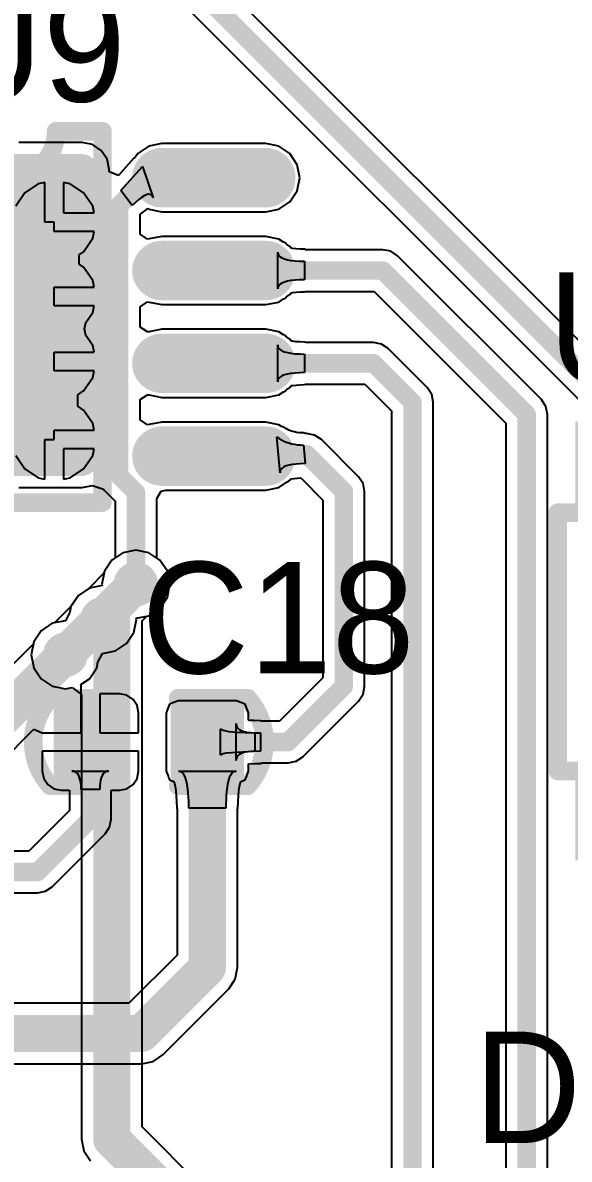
# Model space of a CAD drawing. Header units: millimetres. Extents: x 6.5 to 10.45, y 0.98 to 5.86.
# Drawn here: x 9.477 to 9.771, y 1.305 to 1.917 of the extents above; entities that cross this region are included whole.
import ezdxf

# ---------------------------------------------------------------- set-up
doc = ezdxf.new("R2010")
doc.units = ezdxf.units.MM
doc.header["$MEASUREMENT"] = 0
for name, color, linetype in [('BottomLayer', 5, 'Continuous'), ('MultiLayer', 9, 'Continuous'), ('TopLayer', 1, 'Continuous'), ('TopOverlay', 2, 'Continuous'), ('TopPaste', 8, 'Continuous'), ('TopSolder', 216, 'Continuous'), ('ViaHoleLayer', 16, 'Continuous')]:
    doc.layers.add(name, color=color, linetype=linetype)

# ---------------------------------------------------------------- blocks, each defined once
blk = doc.blocks.new('SOP_8_PAD_3')
at = {"layer": 'TopLayer', "const_width": 0.024}
for points in [[(-0.082, 0.074), (-0.138, 0.074)], [(0.138, 0.074), (0.082, 0.074)], [(-0.082, 0.024), (-0.138, 0.024)], [(0.138, 0.024), (0.082, 0.024)], [(-0.082, -0.026), (-0.138, -0.026)], [(0.138, -0.026), (0.082, -0.026)], [(-0.082, -0.076), (-0.138, -0.076)], [(0.138, -0.076), (0.082, -0.076)]]:
    blk.add_lwpolyline(points, dxfattribs=at)
at = {"layer": 'TopLayer'}
for points, const_width in [([(-0.144, 0.074, 1), (-0.132, 0.074, 1)], 0.012), ([(-0.088, 0.074, 1), (-0.076, 0.074, 1)], 0.012), ([(0.076, 0.074, 1), (0.088, 0.074, 1)], 0.012), ([(0.132, 0.074, 1), (0.144, 0.074, 1)], 0.012), ([(-0.04114, 0.07835, 1), (-0.03681, 0.07835, 1)], 0.00433), ([(0.03681, 0.07835, 1), (0.04114, 0.07835, 1)], 0.00433), ([(-0.144, 0.024, 1), (-0.132, 0.024, 1)], 0.012), ([(-0.088, 0.024, 1), (-0.076, 0.024, 1)], 0.012), ([(0.076, 0.024, 1), (0.088, 0.024, 1)], 0.012), ([(0.132, 0.024, 1), (0.144, 0.024, 1)], 0.012), ([(-0.144, -0.026, 1), (-0.132, -0.026, 1)], 0.012), ([(-0.088, -0.026, 1), (-0.076, -0.026, 1)], 0.012), ([(0.076, -0.026, 1), (0.088, -0.026, 1)], 0.012), ([(0.132, -0.026, 1), (0.144, -0.026, 1)], 0.012), ([(-0.144, -0.076, 1), (-0.132, -0.076, 1)], 0.012), ([(-0.088, -0.076, 1), (-0.076, -0.076, 1)], 0.012), ([(0.076, -0.076, 1), (0.088, -0.076, 1)], 0.012), ([(0.132, -0.076, 1), (0.144, -0.076, 1)], 0.012), ([(-0.04114, -0.07835, 1), (-0.03681, -0.07835, 1)], 0.00433), ([(0.03681, -0.07835, 1), (0.04114, -0.07835, 1)], 0.00433)]:
    blk.add_lwpolyline(points, format="xyb", close=True, dxfattribs=dict(at, const_width=const_width))
for points in [[(0.03898, 0.08268), (-0.03898, 0.08268), (0.03898, -0.08268), (-0.03898, -0.08268)], [(0.04331, 0.07835), (-0.04331, 0.07835), (0.04331, -0.07835), (-0.04331, -0.07835)]]:
    blk.add_solid(points, dxfattribs=at)
at = {"layer": 'TopOverlay', "const_width": 0.01}
for points in [[(-0.05, -0.101), (-0.05, 0.099)], [(-0.05, 0.099), (-0.025, 0.099)], [(0.025, 0.099), (0.05, 0.099)], [(0.05, -0.101), (0.05, 0.099)], [(-0.05, -0.101), (0.05, -0.101)]]:
    blk.add_lwpolyline(points, dxfattribs=at)
at = {"layer": 'TopOverlay', "const_width": 0.005}
for points in [[(-0.0525, 0.099, 1), (-0.0475, 0.099, 1)], [(-0.0525, 0.099, 1), (-0.0475, 0.099, 1)], [(-0.0275, 0.099, 1), (-0.0225, 0.099, 1)], [(-0.0275, 0.099, 1), (-0.0225, 0.099, 1)], [(0.0225, 0.099, 1), (0.0275, 0.099, 1)], [(0.0225, 0.099, 1), (0.0275, 0.099, 1)], [(0.0475, 0.099, 1), (0.0525, 0.099, 1)], [(0.0475, 0.099, 1), (0.0525, 0.099, 1)], [(-0.0525, -0.101, 1), (-0.0475, -0.101, 1)], [(-0.0525, -0.101, 1), (-0.0475, -0.101, 1)], [(0.0475, -0.101, 1), (0.0525, -0.101, 1)], [(0.0475, -0.101, 1), (0.0525, -0.101, 1)]]:
    blk.add_lwpolyline(points, format="xyb", close=True, dxfattribs=at)
at = {"layer": 'TopOverlay', "const_width": 0.01}
blk.add_lwpolyline([(0.025, 0.099, -1), (-0.025, 0.099)], format="xyb", dxfattribs=at)
at = {"layer": 'TopPaste', "const_width": 0.024}
for points in [[(-0.082, 0.074), (-0.138, 0.074)], [(0.138, 0.074), (0.082, 0.074)], [(-0.082, 0.024), (-0.138, 0.024)], [(0.138, 0.024), (0.082, 0.024)], [(-0.082, -0.026), (-0.138, -0.026)], [(0.138, -0.026), (0.082, -0.026)], [(-0.082, -0.076), (-0.138, -0.076)], [(0.138, -0.076), (0.082, -0.076)]]:
    blk.add_lwpolyline(points, dxfattribs=at)
at = {"layer": 'TopPaste'}
for points, const_width in [([(-0.144, 0.074, 1), (-0.132, 0.074, 1)], 0.012), ([(-0.088, 0.074, 1), (-0.076, 0.074, 1)], 0.012), ([(0.076, 0.074, 1), (0.088, 0.074, 1)], 0.012), ([(0.132, 0.074, 1), (0.144, 0.074, 1)], 0.012), ([(-0.04114, 0.07835, 1), (-0.03681, 0.07835, 1)], 0.00433), ([(0.03681, 0.07835, 1), (0.04114, 0.07835, 1)], 0.00433), ([(-0.144, 0.024, 1), (-0.132, 0.024, 1)], 0.012), ([(-0.088, 0.024, 1), (-0.076, 0.024, 1)], 0.012), ([(0.076, 0.024, 1), (0.088, 0.024, 1)], 0.012), ([(0.132, 0.024, 1), (0.144, 0.024, 1)], 0.012), ([(-0.144, -0.026, 1), (-0.132, -0.026, 1)], 0.012), ([(-0.088, -0.026, 1), (-0.076, -0.026, 1)], 0.012), ([(0.076, -0.026, 1), (0.088, -0.026, 1)], 0.012), ([(0.132, -0.026, 1), (0.144, -0.026, 1)], 0.012), ([(-0.144, -0.076, 1), (-0.132, -0.076, 1)], 0.012), ([(-0.088, -0.076, 1), (-0.076, -0.076, 1)], 0.012), ([(0.076, -0.076, 1), (0.088, -0.076, 1)], 0.012), ([(0.132, -0.076, 1), (0.144, -0.076, 1)], 0.012), ([(-0.04114, -0.07835, 1), (-0.03681, -0.07835, 1)], 0.00433), ([(0.03681, -0.07835, 1), (0.04114, -0.07835, 1)], 0.00433)]:
    blk.add_lwpolyline(points, format="xyb", close=True, dxfattribs=dict(at, const_width=const_width))
for points in [[(0.03898, 0.08268), (-0.03898, 0.08268), (0.03898, -0.08268), (-0.03898, -0.08268)], [(0.04331, 0.07835), (-0.04331, 0.07835), (0.04331, -0.07835), (-0.04331, -0.07835)]]:
    blk.add_solid(points, dxfattribs=at)
at = {"layer": 'TopSolder', "const_width": 0.032}
for points in [[(-0.082, 0.074), (-0.138, 0.074)], [(0.138, 0.074), (0.082, 0.074)], [(-0.082, 0.024), (-0.138, 0.024)], [(0.138, 0.024), (0.082, 0.024)], [(-0.082, -0.026), (-0.138, -0.026)], [(0.138, -0.026), (0.082, -0.026)], [(-0.082, -0.076), (-0.138, -0.076)], [(0.138, -0.076), (0.082, -0.076)]]:
    blk.add_lwpolyline(points, dxfattribs=at)
at = {"layer": 'TopSolder'}
for points, const_width in [([(-0.146, 0.074, 1), (-0.13, 0.074, 1)], 0.016), ([(-0.09, 0.074, 1), (-0.074, 0.074, 1)], 0.016), ([(-0.04314, 0.07835, 1), (-0.03481, 0.07835, 1)], 0.00833), ([(0.03481, 0.07835, 1), (0.04314, 0.07835, 1)], 0.00833), ([(0.074, 0.074, 1), (0.09, 0.074, 1)], 0.016), ([(0.13, 0.074, 1), (0.146, 0.074, 1)], 0.016), ([(-0.146, 0.024, 1), (-0.13, 0.024, 1)], 0.016), ([(-0.09, 0.024, 1), (-0.074, 0.024, 1)], 0.016), ([(0.074, 0.024, 1), (0.09, 0.024, 1)], 0.016), ([(0.13, 0.024, 1), (0.146, 0.024, 1)], 0.016), ([(-0.146, -0.026, 1), (-0.13, -0.026, 1)], 0.016), ([(-0.09, -0.026, 1), (-0.074, -0.026, 1)], 0.016), ([(0.074, -0.026, 1), (0.09, -0.026, 1)], 0.016), ([(0.13, -0.026, 1), (0.146, -0.026, 1)], 0.016), ([(-0.146, -0.076, 1), (-0.13, -0.076, 1)], 0.016), ([(-0.09, -0.076, 1), (-0.074, -0.076, 1)], 0.016), ([(0.074, -0.076, 1), (0.09, -0.076, 1)], 0.016), ([(0.13, -0.076, 1), (0.146, -0.076, 1)], 0.016), ([(-0.04314, -0.07835, 1), (-0.03481, -0.07835, 1)], 0.00833), ([(0.03481, -0.07835, 1), (0.04314, -0.07835, 1)], 0.00833)]:
    blk.add_lwpolyline(points, format="xyb", close=True, dxfattribs=dict(at, const_width=const_width))
for points in [[(0.03898, 0.08668), (-0.03898, 0.08668), (0.03898, -0.08668), (-0.03898, -0.08668)], [(0.04731, 0.07835), (-0.04731, 0.07835), (0.04731, -0.07835), (-0.04731, -0.07835)]]:
    blk.add_solid(points, dxfattribs=at)
blk = doc.blocks.new('___C0603_8')
at = {"layer": 'TopLayer'}
for points in [[(-0.04724, -0.01575), (-0.01575, -0.01575), (-0.04724, 0.01575), (-0.01575, 0.01575)], [(0.01575, -0.01575), (0.04724, -0.01575), (0.01575, 0.01575), (0.04724, 0.01575)]]:
    blk.add_solid(points, dxfattribs=at)
at = {"layer": 'TopOverlay', "const_width": 0.01}
for points in [[(-0.05311, -0.02359, -0.390984), (-0.05311, 0.02359)], [(0.05361, 0.02304, -0.384894), (0.05311, -0.02359)]]:
    blk.add_lwpolyline(points, format="xyb", dxfattribs=at)
for points in [[(-0.05315, 0.02362), (-0.01575, 0.02362)], [(0.01575, 0.02362), (0.05315, 0.02362)], [(-0.05315, -0.02362), (-0.01575, -0.02362)], [(0.01575, -0.02362), (0.05315, -0.02362)]]:
    blk.add_lwpolyline(points, dxfattribs=at)
at = {"layer": 'TopOverlay', "const_width": 0.005}
for points in [[(-0.05565, 0.02362, 1), (-0.05065, 0.02362, 1)], [(-0.05561, 0.02359, 1), (-0.05061, 0.02359, 1)], [(-0.01825, 0.02362, 1), (-0.01325, 0.02362, 1)], [(0.01325, 0.02362, 1), (0.01825, 0.02362, 1)], [(0.05065, 0.02362, 1), (0.05565, 0.02362, 1)], [(0.05111, 0.02304, 1), (0.05611, 0.02304, 1)], [(-0.05565, -0.02362, 1), (-0.05065, -0.02362, 1)], [(-0.05561, -0.02359, 1), (-0.05061, -0.02359, 1)], [(-0.01825, -0.02362, 1), (-0.01325, -0.02362, 1)], [(0.01325, -0.02362, 1), (0.01825, -0.02362, 1)], [(0.05061, -0.02359, 1), (0.05561, -0.02359, 1)], [(0.05065, -0.02362, 1), (0.05565, -0.02362, 1)]]:
    blk.add_lwpolyline(points, format="xyb", close=True, dxfattribs=at)
at = {"layer": 'TopPaste'}
for points in [[(-0.04724, -0.01575), (-0.01575, -0.01575), (-0.04724, 0.01575), (-0.01575, 0.01575)], [(0.01575, -0.01575), (0.04724, -0.01575), (0.01575, 0.01575), (0.04724, 0.01575)]]:
    blk.add_solid(points, dxfattribs=at)
at = {"layer": 'TopSolder'}
for points in [[(-0.05124, -0.01975), (-0.01175, -0.01975), (-0.05124, 0.01975), (-0.01175, 0.01975)], [(0.01175, -0.01975), (0.05124, -0.01975), (0.01175, 0.01975), (0.05124, 0.01975)]]:
    blk.add_solid(points, dxfattribs=at)
blk = doc.blocks.new('___MSOP10_77')
at = {"layer": 'TopLayer'}
for points in [[(0.0063, 0.16929), (0.0063, 0.20866), (-0.0063, 0.16929), (-0.0063, 0.20866)], [(0.02599, 0.16929), (0.02599, 0.20866), (0.01339, 0.16929), (0.01339, 0.20866)], [(0.04567, 0.16929), (0.04567, 0.20866), (0.03307, 0.16929), (0.03307, 0.20866)], [(0.06536, 0.16929), (0.06536, 0.20866), (0.05276, 0.16929), (0.05276, 0.20866)], [(0.08504, 0.16929), (0.08504, 0.20866), (0.07244, 0.16929), (0.07244, 0.20866)], [(0.0063, -0.01969), (0.0063, 0.01969), (-0.0063, -0.01969), (-0.0063, 0.01969)], [(0.02599, -0.01969), (0.02599, 0.01969), (0.01339, -0.01969), (0.01339, 0.01969)], [(0.04567, -0.01969), (0.04567, 0.01969), (0.03307, -0.01969), (0.03307, 0.01969)], [(0.06536, -0.01969), (0.06536, 0.01969), (0.05276, -0.01969), (0.05276, 0.01969)], [(0.08504, -0.01969), (0.08504, 0.01969), (0.07244, -0.01969), (0.07244, 0.01969)]]:
    blk.add_solid(points, dxfattribs=at)
at = {"layer": 'TopOverlay', "const_width": 0.01}
for points in [[(-0.01968, 0.16354), (0.09843, 0.16354)], [(-0.01968, 0.02441), (-0.01968, 0.16354)], [(0.09843, 0.02441), (0.09843, 0.16354)], [(-0.01968, 0.02441), (0.09843, 0.02441)]]:
    blk.add_lwpolyline(points, dxfattribs=at)
at = {"layer": 'TopOverlay'}
for points, const_width in [([(-0.02218, 0.16354, 1), (-0.01718, 0.16354, 1)], 0.005), ([(-0.02218, 0.16354, 1), (-0.01718, 0.16354, 1)], 0.005), ([(0.09593, 0.16354, 1), (0.10093, 0.16354, 1)], 0.005), ([(0.09593, 0.16354, 1), (0.10093, 0.16354, 1)], 0.005), ([(0.01575, 0.05118, 1), (0, 0.05118, 1)], 0.01575), ([(-0.00394, 0.05118, 1), (0.00394, 0.05118, 1)], 0.00787), ([(0.01181, 0.05118, 1), (0.01969, 0.05118, 1)], 0.00787), ([(-0.02218, 0.02441, 1), (-0.01718, 0.02441, 1)], 0.005), ([(-0.02218, 0.02441, 1), (-0.01718, 0.02441, 1)], 0.005), ([(0.09593, 0.02441, 1), (0.10093, 0.02441, 1)], 0.005), ([(0.09593, 0.02441, 1), (0.10093, 0.02441, 1)], 0.005)]:
    blk.add_lwpolyline(points, format="xyb", close=True, dxfattribs=dict(at, const_width=const_width))
at = {"layer": 'TopPaste'}
for points in [[(0.0063, 0.16929), (0.0063, 0.20866), (-0.0063, 0.16929), (-0.0063, 0.20866)], [(0.02599, 0.16929), (0.02599, 0.20866), (0.01339, 0.16929), (0.01339, 0.20866)], [(0.04567, 0.16929), (0.04567, 0.20866), (0.03307, 0.16929), (0.03307, 0.20866)], [(0.06536, 0.16929), (0.06536, 0.20866), (0.05276, 0.16929), (0.05276, 0.20866)], [(0.08504, 0.16929), (0.08504, 0.20866), (0.07244, 0.16929), (0.07244, 0.20866)], [(0.0063, -0.01969), (0.0063, 0.01969), (-0.0063, -0.01969), (-0.0063, 0.01969)], [(0.02599, -0.01969), (0.02599, 0.01969), (0.01339, -0.01969), (0.01339, 0.01969)], [(0.04567, -0.01969), (0.04567, 0.01969), (0.03307, -0.01969), (0.03307, 0.01969)], [(0.06536, -0.01969), (0.06536, 0.01969), (0.05276, -0.01969), (0.05276, 0.01969)], [(0.08504, -0.01969), (0.08504, 0.01969), (0.07244, -0.01969), (0.07244, 0.01969)]]:
    blk.add_solid(points, dxfattribs=at)
at = {"layer": 'TopSolder'}
for points in [[(0.0103, 0.16529), (0.0103, 0.21266), (-0.0103, 0.16529), (-0.0103, 0.21266)], [(0.02999, 0.16529), (0.02999, 0.21266), (0.00939, 0.16529), (0.00939, 0.21266)], [(0.04967, 0.16529), (0.04967, 0.21266), (0.02907, 0.16529), (0.02907, 0.21266)], [(0.06936, 0.16529), (0.06936, 0.21266), (0.04876, 0.16529), (0.04876, 0.21266)], [(0.08904, 0.16529), (0.08904, 0.21266), (0.06844, 0.16529), (0.06844, 0.21266)], [(0.0103, -0.02369), (0.0103, 0.02369), (-0.0103, -0.02369), (-0.0103, 0.02369)], [(0.02999, -0.02369), (0.02999, 0.02369), (0.00939, -0.02369), (0.00939, 0.02369)], [(0.04967, -0.02369), (0.04967, 0.02369), (0.02907, -0.02369), (0.02907, 0.02369)], [(0.06936, -0.02369), (0.06936, 0.02369), (0.04876, -0.02369), (0.04876, 0.02369)], [(0.08904, -0.02369), (0.08904, 0.02369), (0.06844, -0.02369), (0.06844, 0.02369)]]:
    blk.add_solid(points, dxfattribs=at)

msp = doc.modelspace()

# ---------------------------------------------------------------- linework, layer by layer
at = {"layer": 'BottomLayer'}
for p, q in [((9.48542, 1.83072), (9.47814, 1.82586)), ((9.489, 1.83144), (9.48542, 1.83072)), ((9.489, 1.81), (9.489, 1.83144)), ((9.50258, 1.83072), (9.499, 1.83144)), ((9.499, 1.83144), (9.499, 1.815)), ((9.50986, 1.82586), (9.50258, 1.83072)), ((9.47814, 1.82586), (9.47328, 1.81858)), ((9.51472, 1.81858), (9.50986, 1.82586)), ((9.51544, 1.815), (9.51472, 1.81858)), ((9.499, 1.815), (9.51544, 1.815)), ((9.494, 1.81), (9.489, 1.81)), ((9.494, 1.805), (9.494, 1.81)), ((9.51544, 1.805), (9.494, 1.805)), ((9.50986, 1.79414), (9.51472, 1.80142)), ((9.51472, 1.80142), (9.51544, 1.805)), ((9.50741, 1.7925), (9.50986, 1.79414)), ((9.50741, 1.7875), (9.50741, 1.7925)), ((9.50986, 1.78586), (9.50741, 1.7875)), ((9.51472, 1.77858), (9.50986, 1.78586)), ((9.51544, 1.775), (9.51472, 1.77858)), ((9.494, 1.765), (9.494, 1.775)), ((9.494, 1.775), (9.51544, 1.775)), ((9.51544, 1.765), (9.494, 1.765)), ((9.51472, 1.76142), (9.51544, 1.765)), ((9.51112, 1.75603), (9.51472, 1.76142)), ((9.51026, 1.7525), (9.51112, 1.75603)), ((9.51112, 1.74897), (9.51026, 1.7525)), ((9.51472, 1.74358), (9.51112, 1.74897)), ((9.494, 1.73), (9.494, 1.74)), ((9.494, 1.74), (9.51544, 1.74)), ((9.51544, 1.74), (9.51472, 1.74358)), ((9.51544, 1.73), (9.494, 1.73)), ((9.51472, 1.72642), (9.51544, 1.73)), ((9.50986, 1.71914), (9.51472, 1.72642)), ((9.50667, 1.71701), (9.50986, 1.71914)), ((9.50667, 1.71099), (9.50667, 1.71701)), ((9.50986, 1.70886), (9.50667, 1.71099)), ((9.51472, 1.70158), (9.50986, 1.70886)), ((9.494, 1.693), (9.494, 1.698)), ((9.494, 1.698), (9.51544, 1.698)), ((9.51544, 1.698), (9.51472, 1.70158)), ((9.489, 1.67156), (9.489, 1.693)), ((9.489, 1.693), (9.494, 1.693)), ((9.47328, 1.68442), (9.47814, 1.67714)), ((9.51544, 1.688), (9.499, 1.688)), ((9.499, 1.688), (9.499, 1.67156)), ((9.50986, 1.67714), (9.51472, 1.68442)), ((9.51472, 1.68442), (9.51544, 1.688)), ((9.47814, 1.67714), (9.48542, 1.67228)), ((9.48542, 1.67228), (9.489, 1.67156)), ((9.499, 1.67156), (9.50258, 1.67228)), ((9.50258, 1.67228), (9.50986, 1.67714)), ((9.53098, 1.63196), (9.52502, 1.62798)), ((9.538, 1.63335), (9.53098, 1.63196)), ((9.54502, 1.63196), (9.538, 1.63335)), ((9.55098, 1.62798), (9.54502, 1.63196)), ((9.52502, 1.62798), (9.52104, 1.62202)), ((9.55496, 1.62202), (9.55098, 1.62798)), ((9.52082, 1.62089), (9.5127, 1.61277)), ((9.52104, 1.62202), (9.52082, 1.62089)), ((9.55635, 1.615), (9.55496, 1.62202)), ((9.5127, 1.61277), (9.50702, 1.60898)), ((9.55496, 1.60798), (9.55635, 1.615)), ((9.50702, 1.60898), (9.50323, 1.6033)), ((9.55098, 1.60202), (9.55496, 1.60798)), ((9.50323, 1.6033), (9.49411, 1.59418)), ((9.54389, 1.59782), (9.54502, 1.59804)), ((9.54502, 1.59804), (9.55098, 1.60202)), ((9.49298, 1.59396), (9.48702, 1.58998)), ((9.49411, 1.59418), (9.49298, 1.59396)), ((9.54131, 1.59524), (9.54389, 1.59782)), ((9.54131, 1.32276), (9.54131, 1.59524)), ((9.48702, 1.58998), (9.48304, 1.58402)), ((9.48304, 1.58402), (9.48165, 1.577)), ((9.48165, 1.577), (9.48304, 1.56998)), ((9.48304, 1.56998), (9.48702, 1.56402)), ((9.48702, 1.56402), (9.49298, 1.56004)), ((9.49298, 1.56004), (9.5, 1.55865)), ((9.5, 1.55865), (9.50369, 1.55938)), ((9.50369, 1.55938), (9.50869, 1.5556)), ((9.50869, 1.5556), (9.50869, 1.316)), ((9.65676, 1.20731), (9.54131, 1.32276)), ((9.50869, 1.316), (9.50993, 1.30976)), ((9.50993, 1.30976), (9.51346, 1.30446))]:
    msp.add_line(p, q, dxfattribs=at)
for points, const_width in [([(9.488, 1.81, 1), (9.5, 1.81, 1)], 0.012), ([(9.488, 1.77, 1), (9.5, 1.77, 1)], 0.012), ([(9.488, 1.735, 1), (9.5, 1.735, 1)], 0.012), ([(9.488, 1.693, 1), (9.5, 1.693, 1)], 0.012), ([(9.532, 1.615, 1), (9.544, 1.615, 1)], 0.012), ([(9.533, 1.615, 1), (9.543, 1.615, 1)], 0.01), ([(9.52, 1.602, 1), (9.53, 1.602, 1)], 0.01), ([(9.52, 1.602, 1), (9.53, 1.602, 1)], 0.01), ([(9.52, 1.602, 1), (9.53, 1.602, 1)], 0.01), ([(9.514, 1.596, 1), (9.526, 1.596, 1)], 0.012), ([(9.514, 1.596, 1), (9.524, 1.596, 1)], 0.01), ([(9.514, 1.596, 1), (9.524, 1.596, 1)], 0.01), ([(9.515, 1.597, 1), (9.525, 1.597, 1)], 0.01), ([(9.515, 1.597, 1), (9.525, 1.597, 1)], 0.01), ([(9.515, 1.596, 1), (9.525, 1.596, 1)], 0.01), ([(9.515, 1.596, 1), (9.525, 1.596, 1)], 0.01), ([(9.494, 1.577, 1), (9.506, 1.577, 1)], 0.012), ([(9.495, 1.577, 1), (9.505, 1.577, 1)], 0.01), ([(9.52, 1.316, 1), (9.53, 1.316, 1)], 0.01), ([(9.52, 1.316, 1), (9.53, 1.316, 1)], 0.01)]:
    msp.add_lwpolyline(points, format="xyb", close=True, dxfattribs=dict(at, const_width=const_width))
at = {"layer": 'BottomLayer', "const_width": 0.02}
for points in [[(9.525, 1.602), (9.538, 1.615)], [(9.52, 1.597), (9.525, 1.602)], [(9.525, 1.316), (9.525, 1.602)], [(9.5, 1.577), (9.519, 1.596)], [(9.519, 1.596), (9.52, 1.596)], [(9.52, 1.596), (9.52, 1.597)], [(9.525, 1.316), (9.65, 1.191)]]:
    msp.add_lwpolyline(points, dxfattribs=at)
at = {"layer": 'MultiLayer', "const_width": 0.012}
for points in [[(9.488, 1.81, 1), (9.5, 1.81, 1)], [(9.488, 1.77, 1), (9.5, 1.77, 1)], [(9.488, 1.735, 1), (9.5, 1.735, 1)], [(9.488, 1.693, 1), (9.5, 1.693, 1)], [(9.532, 1.615, 1), (9.544, 1.615, 1)], [(9.514, 1.596, 1), (9.526, 1.596, 1)], [(9.494, 1.577, 1), (9.506, 1.577, 1)]]:
    msp.add_lwpolyline(points, format="xyb", close=True, dxfattribs=at)
at = {"layer": 'TopLayer'}
for p, q in [((9.13707, 2.35407), (9.78136, 1.70977)), ((9.81054, 1.71232), (9.56458, 1.95828)), ((9.50898, 1.85296), (9.475, 1.85296)), ((9.51457, 1.85185), (9.50898, 1.85296)), ((9.51931, 1.84868), (9.51457, 1.85185)), ((9.54498, 1.85096), (9.53902, 1.84698)), ((9.552, 1.85235), (9.54498, 1.85096)), ((9.608, 1.85235), (9.552, 1.85235)), ((9.61502, 1.85096), (9.608, 1.85235)), ((9.62098, 1.84698), (9.61502, 1.85096)), ((9.52248, 1.84394), (9.51931, 1.84868)), ((9.52359, 1.83835), (9.52248, 1.84394)), ((9.5368, 1.84434), (9.52859, 1.83522)), ((9.53747, 1.84466), (9.5368, 1.84434)), ((9.53902, 1.84698), (9.53747, 1.84466)), ((9.62496, 1.84102), (9.62098, 1.84698)), ((9.52359, 1.83713), (9.52359, 1.83835)), ((9.52859, 1.83522), (9.52359, 1.83713)), ((9.52996, 1.82703), (9.54162, 1.83999)), ((9.54162, 1.83999), (9.5473, 1.82322)), ((9.62635, 1.834), (9.62496, 1.84102)), ((9.62496, 1.82698), (9.62635, 1.834)), ((9.53605, 1.81898), (9.52996, 1.82703)), ((9.5436, 1.82478), (9.5424, 1.82421)), ((9.54465, 1.82505), (9.5436, 1.82478)), ((9.54554, 1.82504), (9.54465, 1.82505)), ((9.54628, 1.82473), (9.54554, 1.82504)), ((9.54687, 1.82412), (9.54628, 1.82473)), ((9.62098, 1.82102), (9.62496, 1.82698)), ((9.53787, 1.82073), (9.53605, 1.81898)), ((9.53953, 1.82218), (9.53787, 1.82073)), ((9.54104, 1.82334), (9.53953, 1.82218)), ((9.5424, 1.82421), (9.54104, 1.82334)), ((9.5473, 1.82322), (9.54687, 1.82412)), ((9.61502, 1.81704), (9.62098, 1.82102)), ((9.54022, 1.81417), (9.54055, 1.8143)), ((9.54022, 1.80352), (9.54022, 1.81417)), ((9.54055, 1.8143), (9.54056, 1.81431)), ((9.54056, 1.81431), (9.54442, 1.8174)), ((9.54442, 1.8174), (9.54445, 1.8174)), ((9.54445, 1.8174), (9.54498, 1.81704)), ((9.54498, 1.81704), (9.552, 1.81565)), ((9.552, 1.81565), (9.608, 1.81565)), ((9.608, 1.81565), (9.61502, 1.81704)), ((9.54433, 1.80095), (9.54022, 1.80352)), ((9.54522, 1.801), (9.54433, 1.80095)), ((9.552, 1.80235), (9.54522, 1.801)), ((9.608, 1.80235), (9.552, 1.80235)), ((9.61502, 1.80096), (9.608, 1.80235)), ((9.61744, 1.79934), (9.61502, 1.80096)), ((9.61441, 1.7741), (9.61441, 1.7939)), ((9.61441, 1.7939), (9.61455, 1.79297)), ((9.61825, 1.79914), (9.61744, 1.79934)), ((9.61852, 1.7987), (9.61825, 1.79914)), ((9.619, 1.7985), (9.61852, 1.7987)), ((9.61912, 1.79822), (9.619, 1.7985)), ((9.62098, 1.79698), (9.61912, 1.79822)), ((9.62162, 1.79601), (9.62098, 1.79698)), ((9.62241, 1.79587), (9.62162, 1.79601)), ((9.62417, 1.79567), (9.62241, 1.79587)), ((9.62631, 1.79554), (9.62417, 1.79567)), ((9.6289, 1.79549), (9.62631, 1.79554)), ((9.62954, 1.79522), (9.6289, 1.79549)), ((9.671, 1.79522), (9.62954, 1.79522)), ((9.67529, 1.79436), (9.671, 1.79522)), ((9.671, 1.79522), (9.671, 1.79522)), ((9.67893, 1.79193), (9.67529, 1.79436)), ((9.61455, 1.79297), (9.61498, 1.79214)), ((9.61498, 1.79214), (9.6157, 1.7914)), ((9.6157, 1.7914), (9.61671, 1.79077)), ((9.61671, 1.79077), (9.618, 1.79023)), ((9.618, 1.79023), (9.61959, 1.78978)), ((9.61959, 1.78978), (9.62145, 1.78944)), ((9.62145, 1.78944), (9.62361, 1.7892)), ((9.62361, 1.7892), (9.62606, 1.78905)), ((9.62606, 1.78905), (9.62879, 1.789)), ((9.62879, 1.789), (9.62879, 1.779)), ((9.75643, 1.71443), (9.67893, 1.79193)), ((9.61498, 1.77586), (9.61455, 1.77503)), ((9.6157, 1.7766), (9.61498, 1.77586)), ((9.61671, 1.77723), (9.6157, 1.7766)), ((9.618, 1.77777), (9.61671, 1.77723)), ((9.61959, 1.77822), (9.618, 1.77777)), ((9.62145, 1.77856), (9.61959, 1.77822)), ((9.62606, 1.77895), (9.62145, 1.77856)), ((9.62879, 1.779), (9.62606, 1.77895)), ((9.61455, 1.77503), (9.61441, 1.7741)), ((9.61852, 1.7693), (9.619, 1.7695)), ((9.619, 1.7695), (9.61912, 1.76978)), ((9.61912, 1.76978), (9.62098, 1.77102)), ((9.62098, 1.77102), (9.62162, 1.77199)), ((9.62162, 1.77199), (9.62232, 1.77211)), ((9.62232, 1.77211), (9.62639, 1.77246)), ((9.62639, 1.77246), (9.6289, 1.77251)), ((9.6289, 1.77251), (9.62954, 1.77278)), ((9.62954, 1.77278), (9.66635, 1.77278)), ((9.66635, 1.77278), (9.73729, 1.70185)), ((9.54022, 1.76448), (9.54433, 1.76705)), ((9.54022, 1.75352), (9.54022, 1.76448)), ((9.54433, 1.76705), (9.54522, 1.767)), ((9.54522, 1.767), (9.552, 1.76565)), ((9.552, 1.76565), (9.608, 1.76565)), ((9.608, 1.76565), (9.61502, 1.76704)), ((9.61502, 1.76704), (9.61744, 1.76866)), ((9.61744, 1.76866), (9.61825, 1.76886)), ((9.61825, 1.76886), (9.61852, 1.7693)), ((9.54433, 1.75095), (9.54022, 1.75352)), ((9.552, 1.75235), (9.54522, 1.751)), ((9.608, 1.75235), (9.552, 1.75235)), ((9.61502, 1.75096), (9.608, 1.75235)), ((9.54522, 1.751), (9.54433, 1.75095)), ((9.61744, 1.74934), (9.61502, 1.75096)), ((9.61825, 1.74914), (9.61744, 1.74934)), ((9.61852, 1.7487), (9.61825, 1.74914)), ((9.619, 1.7485), (9.61852, 1.7487)), ((9.61912, 1.74822), (9.619, 1.7485)), ((9.62098, 1.74698), (9.61912, 1.74822)), ((9.62162, 1.74601), (9.62098, 1.74698)), ((9.62241, 1.74587), (9.62162, 1.74601)), ((9.62417, 1.74567), (9.62241, 1.74587)), ((9.62631, 1.74554), (9.62417, 1.74567)), ((9.6289, 1.74549), (9.62631, 1.74554)), ((9.62954, 1.74522), (9.6289, 1.74549)), ((9.666, 1.74522), (9.62954, 1.74522)), ((9.67029, 1.74436), (9.666, 1.74522)), ((9.666, 1.74522), (9.666, 1.74522)), ((9.61441, 1.7241), (9.61441, 1.7439)), ((9.61441, 1.7439), (9.61455, 1.74297)), ((9.61455, 1.74297), (9.61498, 1.74214)), ((9.61498, 1.74214), (9.6157, 1.7414)), ((9.6157, 1.7414), (9.61671, 1.74077)), ((9.61671, 1.74077), (9.618, 1.74023)), ((9.618, 1.74023), (9.61959, 1.73978)), ((9.61959, 1.73978), (9.62145, 1.73944)), ((9.62145, 1.73944), (9.62361, 1.7392)), ((9.62361, 1.7392), (9.62606, 1.73905)), ((9.62606, 1.73905), (9.62879, 1.739)), ((9.62879, 1.739), (9.62879, 1.729)), ((9.67393, 1.74193), (9.67029, 1.74436)), ((9.69493, 1.72093), (9.67393, 1.74193)), ((9.6157, 1.7266), (9.61498, 1.72586)), ((9.61671, 1.72723), (9.6157, 1.7266)), ((9.618, 1.72777), (9.61671, 1.72723)), ((9.61959, 1.72822), (9.618, 1.72777)), ((9.62145, 1.72856), (9.61959, 1.72822)), ((9.62606, 1.72895), (9.62145, 1.72856)), ((9.62879, 1.729), (9.62606, 1.72895)), ((9.61455, 1.72503), (9.61441, 1.7241)), ((9.61498, 1.72586), (9.61455, 1.72503)), ((9.61912, 1.71978), (9.62098, 1.72102)), ((9.62098, 1.72102), (9.62162, 1.72199)), ((9.62162, 1.72199), (9.62232, 1.72211)), ((9.62232, 1.72211), (9.62639, 1.72246)), ((9.62639, 1.72246), (9.6289, 1.72251)), ((9.6289, 1.72251), (9.62954, 1.72278)), ((9.62954, 1.72278), (9.66135, 1.72278)), ((9.66135, 1.72278), (9.67578, 1.70835)), ((9.69736, 1.71729), (9.69493, 1.72093)), ((9.69493, 1.72093), (9.69493, 1.72093)), ((9.54022, 1.71448), (9.54433, 1.71705)), ((9.54022, 1.70352), (9.54022, 1.71448)), ((9.54433, 1.71705), (9.54522, 1.717)), ((9.54522, 1.717), (9.552, 1.71565)), ((9.552, 1.71565), (9.608, 1.71565)), ((9.608, 1.71565), (9.61502, 1.71704)), ((9.61502, 1.71704), (9.61744, 1.71866)), ((9.61744, 1.71866), (9.61825, 1.71886)), ((9.61825, 1.71886), (9.61852, 1.7193)), ((9.61852, 1.7193), (9.619, 1.7195)), ((9.619, 1.7195), (9.61912, 1.71978)), ((9.69822, 1.713), (9.69736, 1.71729)), ((9.75887, 1.71079), (9.75643, 1.71443)), ((9.67578, 1.70835), (9.67578, 1.163)), ((9.69822, 1.16765), (9.69822, 1.713)), ((9.69822, 1.713), (9.69822, 1.713)), ((9.75972, 1.7065), (9.75887, 1.71079)), ((9.54433, 1.70095), (9.54022, 1.70352)), ((9.552, 1.70235), (9.54522, 1.701)), ((9.608, 1.70235), (9.552, 1.70235)), ((9.61502, 1.70096), (9.608, 1.70235)), ((9.75972, 1.29141), (9.75972, 1.7065)), ((9.75972, 1.7065), (9.75972, 1.7065)), ((9.54522, 1.701), (9.54433, 1.70095)), ((9.61652, 1.69995), (9.61502, 1.70096)), ((9.61775, 1.69967), (9.61652, 1.69995)), ((9.61873, 1.69898), (9.61775, 1.69967)), ((9.61956, 1.69848), (9.61873, 1.69898)), ((9.62043, 1.69803), (9.61956, 1.69848)), ((9.62136, 1.69764), (9.62043, 1.69803)), ((9.62234, 1.6973), (9.62136, 1.69764)), ((9.6234, 1.69702), (9.62234, 1.6973)), ((9.62453, 1.69679), (9.6234, 1.69702)), ((9.62573, 1.69663), (9.62453, 1.69679)), ((9.62702, 1.69652), (9.62573, 1.69663)), ((9.62854, 1.69648), (9.62702, 1.69652)), ((9.62915, 1.69622), (9.62854, 1.69648)), ((9.63, 1.69622), (9.62915, 1.69622)), ((9.63429, 1.69536), (9.63, 1.69622)), ((9.63, 1.69622), (9.63, 1.69622)), ((9.73729, 1.70185), (9.73729, 1.29141)), ((9.61571, 1.6751), (9.61399, 1.69438)), ((9.61399, 1.69438), (9.61516, 1.69354)), ((9.61516, 1.69354), (9.6164, 1.6928)), ((9.6164, 1.6928), (9.61769, 1.69214)), ((9.61769, 1.69214), (9.61904, 1.69157)), ((9.61904, 1.69157), (9.62045, 1.69109)), ((9.62045, 1.69109), (9.62191, 1.69069)), ((9.62191, 1.69069), (9.62344, 1.69039)), ((9.62344, 1.69039), (9.62503, 1.69017)), ((9.62503, 1.69017), (9.62667, 1.69004)), ((9.62667, 1.69004), (9.62838, 1.68999)), ((9.62838, 1.68999), (9.6292, 1.68)), ((9.63793, 1.69293), (9.63429, 1.69536)), ((9.65793, 1.67293), (9.63793, 1.69293)), ((9.61674, 1.6776), (9.61611, 1.67686)), ((9.61766, 1.67823), (9.61674, 1.6776)), ((9.61887, 1.67877), (9.61766, 1.67823)), ((9.62036, 1.67922), (9.61887, 1.67877)), ((9.62214, 1.67956), (9.62036, 1.67922)), ((9.62656, 1.67995), (9.62214, 1.67956)), ((9.6292, 1.68), (9.62656, 1.67995)), ((9.61577, 1.67603), (9.61571, 1.6751)), ((9.61611, 1.67686), (9.61577, 1.67603)), ((9.62098, 1.67102), (9.62145, 1.67173)), ((9.62145, 1.67173), (9.62685, 1.67229)), ((9.62685, 1.67229), (9.63878, 1.66035)), ((9.66036, 1.66929), (9.65793, 1.67293)), ((9.65793, 1.67293), (9.65793, 1.67293)), ((9.475, 1.66704), (9.50898, 1.66704)), ((9.50898, 1.66704), (9.51457, 1.66815)), ((9.51457, 1.66815), (9.52063, 1.66619)), ((9.52063, 1.66619), (9.52107, 1.66554)), ((9.52107, 1.66554), (9.52678, 1.65983)), ((9.55164, 1.66506), (9.55408, 1.66565)), ((9.55408, 1.66565), (9.608, 1.66565)), ((9.608, 1.66565), (9.61502, 1.66704)), ((9.61502, 1.66704), (9.61956, 1.67008)), ((9.61956, 1.67008), (9.62002, 1.67024)), ((9.62002, 1.67024), (9.62013, 1.67046)), ((9.62013, 1.67046), (9.62098, 1.67102)), ((9.66122, 1.665), (9.66036, 1.66929)), ((9.52678, 1.65983), (9.52678, 1.62915)), ((9.54922, 1.6611), (9.55164, 1.66506)), ((9.54922, 1.62915), (9.54922, 1.6611)), ((9.63878, 1.66035), (9.63878, 1.56465)), ((9.66122, 1.56), (9.66122, 1.665)), ((9.66122, 1.665), (9.66122, 1.665)), ((9.52678, 1.62915), (9.52502, 1.62798)), ((9.55098, 1.62798), (9.54922, 1.62915)), ((9.52502, 1.62798), (9.52104, 1.62202)), ((9.55496, 1.62202), (9.55098, 1.62798)), ((9.52104, 1.62202), (9.51965, 1.615)), ((9.55635, 1.615), (9.55496, 1.62202)), ((9.51298, 1.61296), (9.50702, 1.60898)), ((9.51978, 1.61431), (9.51298, 1.61296)), ((9.51965, 1.615), (9.51978, 1.61431)), ((9.55496, 1.60798), (9.55635, 1.615)), ((9.50702, 1.60898), (9.50304, 1.60302)), ((9.55098, 1.60202), (9.55496, 1.60798)), ((9.50244, 1.59997), (9.5, 1.59535)), ((9.50304, 1.60302), (9.50244, 1.59997)), ((9.53822, 1.59669), (9.54502, 1.59804)), ((9.54502, 1.59804), (9.55098, 1.60202)), ((9.49298, 1.59396), (9.48702, 1.58998)), ((9.5, 1.59535), (9.49298, 1.59396)), ((9.53696, 1.58898), (9.53835, 1.596)), ((9.53835, 1.596), (9.53822, 1.59669)), ((9.48702, 1.58998), (9.48304, 1.58402)), ((9.53298, 1.58302), (9.53696, 1.58898)), ((9.48282, 1.58289), (9.44812, 1.54819)), ((9.48304, 1.58402), (9.48282, 1.58289)), ((9.52702, 1.57904), (9.53298, 1.58302)), ((9.51756, 1.57303), (9.52, 1.57765)), ((9.52, 1.57765), (9.52702, 1.57904)), ((9.51298, 1.56402), (9.51696, 1.56998)), ((9.51696, 1.56998), (9.51756, 1.57303)), ((9.50837, 1.56094), (9.51298, 1.56402)), ((9.63878, 1.56465), (9.61535, 1.54122)), ((9.5085, 1.5605), (9.50837, 1.56094)), ((9.5085, 1.535), (9.5085, 1.5605)), ((9.52925, 1.55594), (9.5185, 1.55594)), ((9.5185, 1.55594), (9.5185, 1.535)), ((9.53315, 1.55517), (9.52925, 1.55594)), ((9.53646, 1.55296), (9.53315, 1.55517)), ((9.65793, 1.55207), (9.66036, 1.55571)), ((9.66036, 1.55571), (9.66122, 1.56)), ((9.66122, 1.56), (9.66122, 1.56)), ((9.53867, 1.54965), (9.53646, 1.55296)), ((9.53945, 1.54575), (9.53867, 1.54965)), ((9.55616, 1.55034), (9.55425, 1.54575)), ((9.56075, 1.55224), (9.55616, 1.55034)), ((9.59224, 1.55224), (9.56075, 1.55224)), ((9.59684, 1.55034), (9.59224, 1.55224)), ((9.59874, 1.54575), (9.59684, 1.55034)), ((9.62793, 1.52207), (9.65793, 1.55207)), ((9.53945, 1.535), (9.53945, 1.54575)), ((9.55425, 1.54575), (9.55425, 1.51425)), ((9.59874, 1.54174), (9.59874, 1.54575)), ((9.46454, 1.51846), (9.48294, 1.53687)), ((9.48294, 1.53687), (9.48745, 1.535)), ((9.58356, 1.52292), (9.58356, 1.53708)), ((9.58356, 1.53708), (9.58415, 1.53668)), ((9.59199, 1.52), (9.59199, 1.54)), ((9.59199, 1.54), (9.5921, 1.53905)), ((9.5921, 1.53905), (9.5924, 1.5382)), ((9.5924, 1.5382), (9.59291, 1.53745)), ((9.59291, 1.53745), (9.59361, 1.5368)), ((9.59361, 1.5368), (9.59452, 1.53625)), ((9.59928, 1.54165), (9.59874, 1.54174)), ((9.60034, 1.54156), (9.59928, 1.54165)), ((9.60156, 1.54151), (9.60034, 1.54156)), ((9.60519, 1.54149), (9.60156, 1.54151)), ((9.60586, 1.54122), (9.60519, 1.54149)), ((9.61535, 1.54122), (9.60586, 1.54122)), ((9.48745, 1.535), (9.5085, 1.535)), ((9.5185, 1.535), (9.53945, 1.535)), ((9.58415, 1.53668), (9.58509, 1.53633)), ((9.58509, 1.53633), (9.58638, 1.53602)), ((9.58638, 1.53602), (9.58802, 1.53575)), ((9.58802, 1.53575), (9.59233, 1.53533)), ((9.59233, 1.53533), (9.60143, 1.53502)), ((9.59452, 1.53625), (9.59564, 1.5358)), ((9.59564, 1.5358), (9.59695, 1.53545)), ((9.59695, 1.53545), (9.59847, 1.5352)), ((9.59847, 1.5352), (9.60019, 1.53505)), ((9.60019, 1.53505), (9.60211, 1.535)), ((9.60143, 1.53502), (9.60516, 1.535)), ((9.60211, 1.535), (9.60211, 1.525)), ((9.60516, 1.535), (9.60516, 1.525)), ((9.53945, 1.525), (9.48756, 1.525)), ((9.48756, 1.525), (9.48756, 1.51425)), ((9.53945, 1.51425), (9.53945, 1.525)), ((9.60143, 1.52498), (9.58638, 1.52398)), ((9.59695, 1.52455), (9.59564, 1.5242)), ((9.59847, 1.5248), (9.59695, 1.52455)), ((9.60019, 1.52495), (9.59847, 1.5248)), ((9.60211, 1.525), (9.60019, 1.52495)), ((9.60516, 1.525), (9.60143, 1.52498)), ((9.58415, 1.52332), (9.58356, 1.52292)), ((9.58509, 1.52367), (9.58415, 1.52332)), ((9.58638, 1.52398), (9.58509, 1.52367)), ((9.5921, 1.52095), (9.59199, 1.52)), ((9.5924, 1.5218), (9.5921, 1.52095)), ((9.59291, 1.52255), (9.5924, 1.5218)), ((9.59361, 1.5232), (9.59291, 1.52255)), ((9.59452, 1.52375), (9.59361, 1.5232)), ((9.59564, 1.5242), (9.59452, 1.52375)), ((9.59905, 1.51831), (9.60166, 1.51849)), ((9.60166, 1.51849), (9.60519, 1.51851)), ((9.60519, 1.51851), (9.60586, 1.51878)), ((9.60586, 1.51878), (9.62, 1.51878)), ((9.62, 1.51878), (9.62429, 1.51964)), ((9.62, 1.51878), (9.62, 1.51878)), ((9.62429, 1.51964), (9.62793, 1.52207)), ((9.48756, 1.51425), (9.48834, 1.51035)), ((9.50445, 1.51428), (9.5035, 1.51438)), ((9.5035, 1.51438), (9.5235, 1.51438)), ((9.5053, 1.51398), (9.50445, 1.51428)), ((9.50605, 1.51348), (9.5053, 1.51398)), ((9.5067, 1.51278), (9.50605, 1.51348)), ((9.50725, 1.51188), (9.5067, 1.51278)), ((9.5203, 1.51278), (9.51975, 1.51188)), ((9.52095, 1.51348), (9.5203, 1.51278)), ((9.5217, 1.51398), (9.52095, 1.51348)), ((9.52255, 1.51428), (9.5217, 1.51398)), ((9.5235, 1.51438), (9.52255, 1.51428)), ((9.53867, 1.51035), (9.53945, 1.51425)), ((9.55425, 1.51425), (9.55531, 1.5117)), ((9.56195, 1.51418), (9.56088, 1.51438)), ((9.56088, 1.51438), (9.59211, 1.51438)), ((9.5629, 1.51358), (9.56195, 1.51418)), ((9.56374, 1.51258), (9.5629, 1.51358)), ((9.56447, 1.51118), (9.56374, 1.51258)), ((9.58925, 1.51258), (9.58852, 1.51118)), ((9.59009, 1.51358), (9.58925, 1.51258)), ((9.59105, 1.51418), (9.59009, 1.51358)), ((9.59211, 1.51438), (9.59105, 1.51418)), ((9.59768, 1.5117), (9.59874, 1.51425)), ((9.59874, 1.51826), (9.59905, 1.51831)), ((9.59874, 1.51425), (9.59874, 1.51826)), ((9.48834, 1.51035), (9.49055, 1.50704)), ((9.49055, 1.50704), (9.49385, 1.50483)), ((9.5077, 1.51078), (9.50725, 1.51188)), ((9.50805, 1.50948), (9.5077, 1.51078)), ((9.5083, 1.50798), (9.50805, 1.50948)), ((9.50845, 1.50628), (9.5083, 1.50798)), ((9.5085, 1.50438), (9.50845, 1.50628)), ((9.51855, 1.50628), (9.5185, 1.50438)), ((9.5187, 1.50798), (9.51855, 1.50628)), ((9.51895, 1.50948), (9.5187, 1.50798)), ((9.5193, 1.51078), (9.51895, 1.50948)), ((9.51975, 1.51188), (9.5193, 1.51078)), ((9.53315, 1.50483), (9.53646, 1.50704)), ((9.53646, 1.50704), (9.53867, 1.51035)), ((9.55531, 1.5117), (9.55552, 1.51071)), ((9.55552, 1.51071), (9.55579, 1.51053)), ((9.55579, 1.51053), (9.55616, 1.50966)), ((9.55616, 1.50966), (9.55844, 1.50872)), ((9.55844, 1.50872), (9.55849, 1.50861)), ((9.55849, 1.50861), (9.55884, 1.5076)), ((9.55884, 1.5076), (9.55921, 1.50597)), ((9.56509, 1.50938), (9.56447, 1.51118)), ((9.5656, 1.50718), (9.56509, 1.50938)), ((9.56599, 1.50458), (9.5656, 1.50718)), ((9.5874, 1.50718), (9.587, 1.50458)), ((9.5879, 1.50938), (9.5874, 1.50718)), ((9.58852, 1.51118), (9.5879, 1.50938)), ((9.59378, 1.50597), (9.59415, 1.50759)), ((9.59415, 1.50759), (9.5945, 1.50861)), ((9.5945, 1.50861), (9.59456, 1.50872)), ((9.59456, 1.50872), (9.59684, 1.50966)), ((9.59684, 1.50966), (9.5972, 1.51053)), ((9.5972, 1.51053), (9.59747, 1.51071)), ((9.59747, 1.51071), (9.59768, 1.5117)), ((9.49385, 1.50483), (9.49776, 1.50406)), ((9.49776, 1.50406), (9.50208, 1.50406)), ((9.50208, 1.50406), (9.50229, 1.50359)), ((9.50229, 1.50359), (9.50229, 1.49315)), ((9.5185, 1.50438), (9.5085, 1.50438)), ((9.52472, 1.50359), (9.52493, 1.50406)), ((9.52472, 1.4885), (9.52472, 1.50359)), ((9.52493, 1.50406), (9.52925, 1.50406)), ((9.52925, 1.50406), (9.53315, 1.50483)), ((9.55921, 1.50597), (9.55953, 1.50387)), ((9.55953, 1.50387), (9.55995, 1.49791)), ((9.56644, 1.49818), (9.56599, 1.50458)), ((9.58672, 1.50158), (9.5865, 1.49438)), ((9.587, 1.50458), (9.58672, 1.50158)), ((9.59299, 1.49418), (9.59321, 1.50118)), ((9.59321, 1.50118), (9.59345, 1.50379)), ((9.59345, 1.50379), (9.59378, 1.50597)), ((9.55995, 1.49791), (9.56, 1.49429)), ((9.56, 1.49429), (9.56018, 1.49387)), ((9.5665, 1.49438), (9.56644, 1.49818)), ((9.5865, 1.49438), (9.5665, 1.49438)), ((9.59281, 1.49379), (9.59299, 1.49418)), ((9.50229, 1.49315), (9.48035, 1.47122)), ((9.52387, 1.48421), (9.52472, 1.4885)), ((9.56018, 1.49387), (9.56018, 1.41525)), ((9.59281, 1.4085), (9.59281, 1.49379)), ((9.52143, 1.48057), (9.52387, 1.48421)), ((9.49293, 1.45207), (9.52143, 1.48057)), ((9.52143, 1.48057), (9.52143, 1.48057)), ((9.48035, 1.47122), (9.38465, 1.47122)), ((9.48929, 1.44964), (9.49293, 1.45207)), ((9.38, 1.44878), (9.485, 1.44878)), ((9.485, 1.44878), (9.48929, 1.44964)), ((9.485, 1.44878), (9.485, 1.44878)), ((9.56018, 1.41525), (9.53424, 1.38931)), ((9.59157, 1.40225), (9.59281, 1.4085)), ((9.58803, 1.39696), (9.59157, 1.40225)), ((9.55254, 1.36146), (9.58803, 1.39696)), ((9.53424, 1.38931), (9.39076, 1.38931)), ((9.54724, 1.35793), (9.55254, 1.36146)), ((9.384, 1.35669), (9.541, 1.35669)), ((9.541, 1.35669), (9.54724, 1.35793))]:
    msp.add_line(p, q, dxfattribs=at)
for points, const_width in [([(9.145, 2.362), (9.80469, 1.70231)], 0.01), ([(9.529, 1.819), (9.544, 1.834)], 0.01), ([(9.544, 1.834), (9.58, 1.834)], 0.01), ([(9.529, 1.67347), (9.529, 1.819)], 0.01), ([(9.58, 1.784), (9.671, 1.784)], 0.01), ([(9.671, 1.784), (9.7485, 1.7065)], 0.01), ([(9.58, 1.734), (9.666, 1.734)], 0.01), ([(9.666, 1.734), (9.687, 1.713)], 0.01), ([(9.687, 1.163), (9.687, 1.713)], 0.01), ([(9.7485, 1.265), (9.7485, 1.7065)], 0.01), ([(9.58, 1.684), (9.581, 1.685)], 0.01), ([(9.581, 1.685), (9.63, 1.685)], 0.01), ([(9.63, 1.685), (9.65, 1.665)], 0.01), ([(9.529, 1.67347), (9.538, 1.66447)], 0.01), ([(9.538, 1.615), (9.538, 1.66447)], 0.01), ([(9.65, 1.56), (9.65, 1.665)], 0.01), ([(9.453, 1.53), (9.5, 1.577)], 0.02), ([(9.62, 1.53), (9.65, 1.56)], 0.01), ([(9.5765, 1.4085), (9.5765, 1.53)], 0.02), ([(9.5135, 1.4885), (9.5135, 1.53)], 0.01), ([(9.5765, 1.53), (9.62, 1.53)], 0.01), ([(9.485, 1.46), (9.5135, 1.4885)], 0.01), ([(9.38, 1.46), (9.485, 1.46)], 0.01), ([(9.541, 1.373), (9.5765, 1.4085)], 0.02), ([(9.384, 1.373), (9.541, 1.373)], 0.02)]:
    msp.add_lwpolyline(points, dxfattribs=dict(at, const_width=const_width))
for points, const_width in [([(9.5415, 1.834, 1), (9.5465, 1.834, 1)], 0.005), ([(9.5415, 1.834, 1), (9.5465, 1.834, 1)], 0.005), ([(9.5775, 1.834, 1), (9.5825, 1.834, 1)], 0.005), ([(9.488, 1.81, 1), (9.5, 1.81, 1)], 0.012), ([(9.5265, 1.819, 1), (9.5315, 1.819, 1)], 0.005), ([(9.5265, 1.819, 1), (9.5315, 1.819, 1)], 0.005), ([(9.5775, 1.784, 1), (9.5825, 1.784, 1)], 0.005), ([(9.6685, 1.784, 1), (9.6735, 1.784, 1)], 0.005), ([(9.6685, 1.784, 1), (9.6735, 1.784, 1)], 0.005), ([(9.488, 1.77, 1), (9.5, 1.77, 1)], 0.012), ([(9.488, 1.735, 1), (9.5, 1.735, 1)], 0.012), ([(9.5775, 1.734, 1), (9.5825, 1.734, 1)], 0.005), ([(9.6635, 1.734, 1), (9.6685, 1.734, 1)], 0.005), ([(9.6635, 1.734, 1), (9.6685, 1.734, 1)], 0.005), ([(9.6845, 1.713, 1), (9.6895, 1.713, 1)], 0.005), ([(9.6845, 1.713, 1), (9.6895, 1.713, 1)], 0.005), ([(9.746, 1.7065, 1), (9.751, 1.7065, 1)], 0.005), ([(9.746, 1.7065, 1), (9.751, 1.7065, 1)], 0.005), ([(9.488, 1.693, 1), (9.5, 1.693, 1)], 0.012), ([(9.5785, 1.685, 1), (9.5835, 1.685, 1)], 0.005), ([(9.5785, 1.685, 1), (9.5835, 1.685, 1)], 0.005), ([(9.6275, 1.685, 1), (9.6325, 1.685, 1)], 0.005), ([(9.6275, 1.685, 1), (9.6325, 1.685, 1)], 0.005), ([(9.5775, 1.684, 1), (9.5825, 1.684, 1)], 0.005), ([(9.5265, 1.67347, 1), (9.5315, 1.67347, 1)], 0.005), ([(9.5265, 1.67347, 1), (9.5315, 1.67347, 1)], 0.005), ([(9.5355, 1.66447, 1), (9.5405, 1.66447, 1)], 0.005), ([(9.5355, 1.66447, 1), (9.5405, 1.66447, 1)], 0.005), ([(9.6475, 1.665, 1), (9.6525, 1.665, 1)], 0.005), ([(9.6475, 1.665, 1), (9.6525, 1.665, 1)], 0.005), ([(9.532, 1.615, 1), (9.544, 1.615, 1)], 0.012), ([(9.5355, 1.615, 1), (9.5405, 1.615, 1)], 0.005), ([(9.514, 1.596, 1), (9.526, 1.596, 1)], 0.012), ([(9.494, 1.577, 1), (9.506, 1.577, 1)], 0.012), ([(9.495, 1.577, 1), (9.505, 1.577, 1)], 0.01), ([(9.6475, 1.56, 1), (9.6525, 1.56, 1)], 0.005), ([(9.6475, 1.56, 1), (9.6525, 1.56, 1)], 0.005), ([(9.5715, 1.53, 1), (9.5815, 1.53, 1)], 0.01), ([(9.511, 1.53, 1), (9.516, 1.53, 1)], 0.005), ([(9.574, 1.53, 1), (9.579, 1.53, 1)], 0.005), ([(9.6175, 1.53, 1), (9.6225, 1.53, 1)], 0.005), ([(9.6175, 1.53, 1), (9.6225, 1.53, 1)], 0.005), ([(9.511, 1.4885, 1), (9.516, 1.4885, 1)], 0.005), ([(9.511, 1.4885, 1), (9.516, 1.4885, 1)], 0.005), ([(9.4825, 1.46, 1), (9.4875, 1.46, 1)], 0.005), ([(9.4825, 1.46, 1), (9.4875, 1.46, 1)], 0.005), ([(9.5715, 1.4085, 1), (9.5815, 1.4085, 1)], 0.01), ([(9.5715, 1.4085, 1), (9.5815, 1.4085, 1)], 0.01), ([(9.536, 1.373, 1), (9.546, 1.373, 1)], 0.01), ([(9.536, 1.373, 1), (9.546, 1.373, 1)], 0.01)]:
    msp.add_lwpolyline(points, format="xyb", close=True, dxfattribs=dict(at, const_width=const_width))
at = {"layer": 'ViaHoleLayer', "const_width": 0.006}
for points in [[(9.491, 1.81, 1), (9.497, 1.81, 1)], [(9.491, 1.77, 1), (9.497, 1.77, 1)], [(9.491, 1.735, 1), (9.497, 1.735, 1)], [(9.491, 1.693, 1), (9.497, 1.693, 1)], [(9.535, 1.615, 1), (9.541, 1.615, 1)], [(9.517, 1.596, 1), (9.523, 1.596, 1)], [(9.497, 1.577, 1), (9.503, 1.577, 1)]]:
    msp.add_lwpolyline(points, format="xyb", close=True, dxfattribs=at)

# ---------------------------------------------------------------- block references
for name, p in [('SOP_8_PAD_3', (9.47, 1.76)), ('___MSOP10_77', (9.785, 1.49))]:
    msp.add_blockref(name, p)
at = {"rotation": 360}
msp.add_blockref('___C0603_8', (9.545, 1.53), dxfattribs=at)

# ---------------------------------------------------------------- texts
at = {"layer": 'TopOverlay'}
for s, p in [('U9', (9.43, 1.875)), ('U8', (9.76, 1.723)), ('C18', (9.541, 1.567)), ('D2', (9.72, 1.314))]:
    msp.add_text(s, height=0.06, dxfattribs=at).set_placement(p)

doc.saveas('drawing.dxf')
